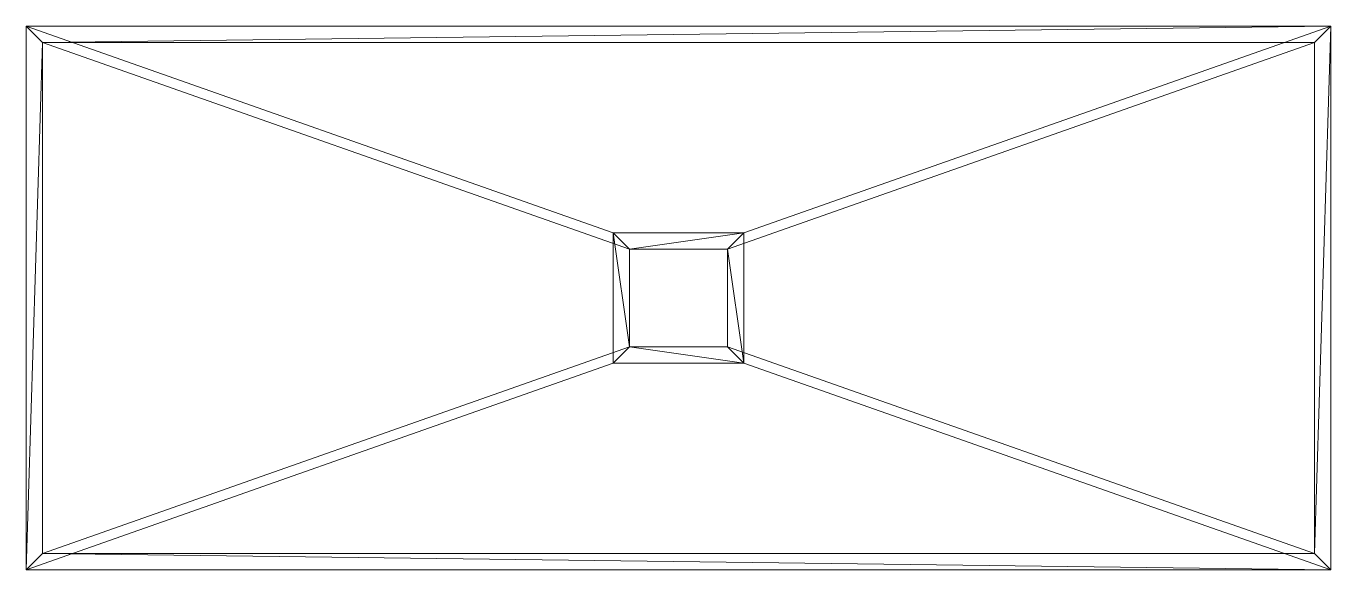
# Model space of a CAD drawing. Header units: inches. Extents: x -60 to 60, y -25 to 25.
import ezdxf

# ---------------------------------------------------------------- set-up
doc = ezdxf.new("R2010")
doc.units = ezdxf.units.IN
doc.layers.get('0').update_dxf_attribs({"lineweight": 0})

msp = doc.modelspace()

# ---------------------------------------------------------------- meshes
at = {"color": 7, "linetype": 'Continuous'}
mesh = msp.add_polyface(dxfattribs=at)
corners = [(6, 6, 166.66), (6, -6, 166.66), (-6, -6, 166.66), (-6, 6, 166.66), (6, 6, 200), (6, -6, 200), (-6, -6, 200), (-6, 6, 200), (-60, -25, 100), (60, -25, 100), (60, 25, 100), (-60, 25, 100), (-4.5, -4.5, 200), (4.5, -4.5, 200), (-4.5, 4.5, 166.66), (-4.5, 4.5, 200), (-4.5, -4.5, 166.66), (4.5, 4.5, 200), (4.5, -4.5, 166.66), (4.5, 4.5, 166.66), (58.5, 23.5, 100), (-58.5, 23.5, 100), (58.5, -23.5, 100), (-58.5, -23.5, 100)]
mesh.append_faces([[corners[k] for k in face] for face in [(0, 4, 5, 1), (1, 5, 6, 2), (2, 6, 7, 3), (3, 7, 4, 0), (18, 22, 23, 16), (0, 10, 11, 3), (0, 1, 9, 10), (1, 2, 8, 9), (3, 11, 8, 2), (17, 19, 18, 13), (13, 18, 16, 12), (15, 12, 16, 14), (17, 15, 14, 19), (14, 16, 23, 21), (19, 14, 21, 20), (19, 20, 22, 18)]], dxfattribs={"color": 7})
mesh.append_faces([[corners[k] for k in face] for face in [(11, 21, 8), (23, 8, 21), (8, 23, 9), (22, 9, 23), (9, 22, 10), (20, 10, 22), (13, 5, 17), (4, 17, 5), (17, 4, 15), (7, 15, 4), (15, 7, 12), (6, 12, 7), (12, 5, 13)]], dxfattribs={"vtx0": -1, "vtx1": -1, "color": 7})
mesh.append_faces([[corners[k] for k in face] for face in [(21, 11, 10), (10, 20, 21), (12, 6, 5)]], dxfattribs={"vtx0": -1, "vtx2": -1, "color": 7})

doc.saveas('drawing.dxf')
